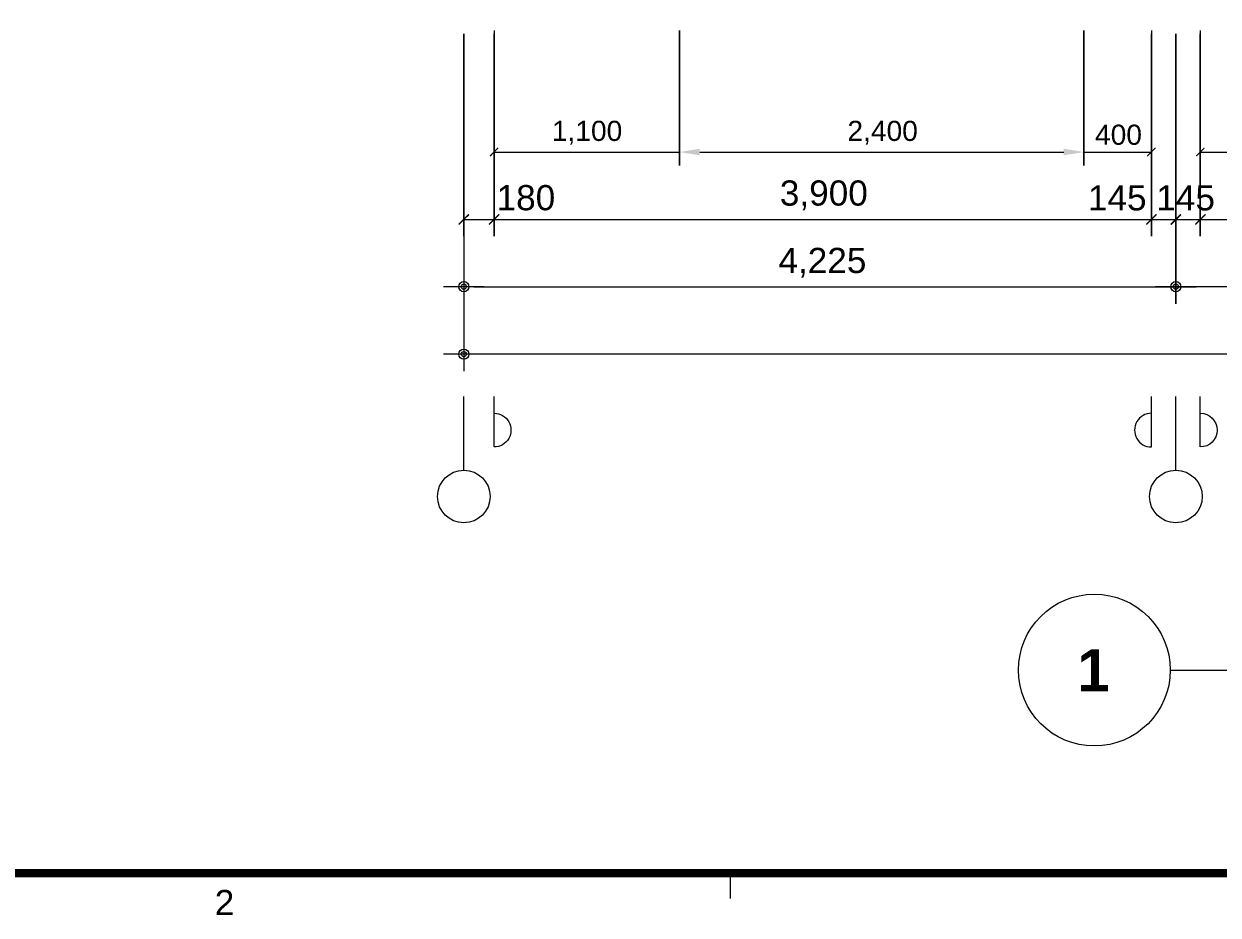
# Model space of a CAD drawing. Header units: millimetres. Extents: x 906 to 41302, y 848 to 28850.
# Drawn here: x 8934 to 16020, y 850 to 6137 of the extents above; entities that cross this region are included whole.
import ezdxf

# ---------------------------------------------------------------- set-up
doc = ezdxf.new("R2010")
doc.units = ezdxf.units.MM
for name, color, linetype in [('PDF_0', 7, 'Continuous'), ('PDF_A-ANNO-TITL', 7, 'Continuous'), ('PDF_A-ST-AXIS-DIM', 7, 'Continuous'), ('PDF_X-FORM(동탄)$G-BORD-FORM', 7, 'Continuous'), ('PDF_문자', 7, 'Continuous')]:
    doc.layers.add(name, color=color, linetype=linetype)
doc.styles.add('PDF Arial', font='arial.ttf')
doc.styles.add('PDF Arial Bold', font='arialbd.ttf')

msp = doc.modelspace()

# ---------------------------------------------------------------- linework, layer by layer
at = {"layer": 'PDF_0', "lineweight": 13}
for points in [[(11665, 4577.3), (11424.7, 4577.3)], [(11665, 4177.2), (11424.7, 4177.2)]]:
    msp.add_lwpolyline(points, dxfattribs=at)
msp.add_lwpolyline([(15889.8, 4577.3), (15649.6, 4577.3)], close=True, dxfattribs=at)
for centre, radius in [((11544.8, 4577.8), 30.2), ((15769.7, 4577.8), 30.2), ((15769.7, 4577.8), 30.2), ((11544.8, 4577.8), 15.3), ((15769.7, 4577.8), 15.3), ((15769.7, 4577.8), 15.3), ((11544.8, 4177.8), 30.2), ((11544.8, 4177.8), 15.3)]:
    msp.add_circle(centre, radius, dxfattribs=at)
at = {"layer": 'PDF_0', "transparency": 33554559}
for points in [[(11746.4, 5403.9), (11703.1, 5349.9), (11697.8, 5355.2)], [(11750.7, 5398.6), (11746.4, 5403.9), (11703.1, 5349.9)], [(15597.7, 5355.2), (15603, 5349.9), (15646.4, 5403.9)], [(15603, 5349.9), (15646.4, 5403.9), (15650.6, 5398.6)], [(15936.4, 5403.9), (15893, 5349.9), (15887.7, 5355.2)], [(15940.6, 5398.6), (15936.4, 5403.9), (15893, 5349.9)], [(11570.8, 5010.2), (11517.8, 4943.5), (11511.5, 4949.8)], [(11578.2, 5003.8), (11570.8, 5010.2), (11517.8, 4943.5)], [(11691.4, 4949.8), (11697.8, 4943.5), (11751.7, 5010.2)], [(11751.7, 5010.2), (11697.8, 4943.5), (11691.4, 4949.8)], [(11697.8, 4943.5), (11751.7, 5010.2), (11758.1, 5003.8)], [(11758.1, 5003.8), (11751.7, 5010.2), (11697.8, 4943.5)], [(15591.4, 4949.8), (15597.7, 4943.5), (15651.7, 5010.2)], [(15651.7, 5010.2), (15597.7, 4943.5), (15591.4, 4949.8)], [(15597.7, 4943.5), (15651.7, 5010.2), (15658.1, 5003.8)], [(15658.1, 5003.8), (15651.7, 5010.2), (15597.7, 4943.5)], [(15736.4, 4949.8), (15742.7, 4943.5), (15796.7, 5010.2)], [(15796.7, 5010.2), (15742.7, 4943.5), (15736.4, 4949.8)], [(15742.7, 4943.5), (15796.7, 5010.2), (15803, 5003.8)], [(15803, 5003.8), (15796.7, 5010.2), (15742.7, 4943.5)], [(15881.4, 4949.8), (15887.7, 4943.5), (15941.7, 5010.2)], [(15941.7, 5010.2), (15887.7, 4943.5), (15881.4, 4949.8)], [(15887.7, 4943.5), (15941.7, 5010.2), (15948, 5003.8)], [(15948, 5003.8), (15941.7, 5010.2), (15887.7, 4943.5)]]:
    msp.add_solid(points, dxfattribs=at)
at = {"layer": 'PDF_A-ANNO-TITL', "lineweight": 13}
msp.add_lwpolyline([(15735.3, 2302.9), (22513.9, 2302.9)], dxfattribs=at)
msp.add_circle((15286, 2303.5), 450.3, dxfattribs=at)
at = {"layer": 'PDF_A-ST-AXIS-DIM', "lineweight": 13}
for points in [[(11724.2, 6097.1), (11724.2, 5297)], [(15624.2, 6097.1), (15624.2, 5297)], [(15914.2, 6097.1), (15914.2, 5297)], [(11544.3, 4876.8), (11544.3, 6077), (11544.3, 4076.7)], [(11544.3, 6077), (11544.3, 4476.8)], [(11724.2, 5376.3), (12824.9, 5376.3)], [(12944.5, 5376.3), (15104.5, 5376.3)], [(15224.1, 5376.3), (15624.2, 5376.3)], [(15914.2, 5376.3), (16514.2, 5376.3)], [(11544.3, 4976.3), (11724.2, 4976.3), (15624.2, 4976.3), (15769.2, 4976.3), (15914.2, 4976.3), (20414.2, 4976.3), (20474.5, 4976.3), (20534.9, 4976.3), (23534.2, 4976.3), (23474.9, 4976.3)], [(11604.6, 4577.3), (15709.9, 4577.3)], [(20414.2, 4577.3), (15829.5, 4577.3)], [(26774.8, 4177.2), (11604.6, 4177.2)], [(11544.3, 3489.3), (11544.3, 3926.4)], [(15769.2, 3489.3), (15769.2, 3926.4)]]:
    msp.add_lwpolyline(points, dxfattribs=at)
for points in [[(12824.9, 5297), (12824.9, 6097.1)], [(15224.1, 5297), (15224.1, 6097.1)], [(11724.2, 4876.8), (11724.2, 6077)], [(15624.2, 4876.8), (15624.2, 6077)], [(15769.2, 4476.8), (15769.2, 6077), (15769.2, 4876.8), (15769.2, 6077)], [(15914.2, 4876.8), (15914.2, 6077)]]:
    msp.add_lwpolyline(points, close=True, dxfattribs=at)
for points in [[(11724.8, 3826.9, -1), (11724.2, 3626.9), (11724.2, 3926.4)], [(15624.7, 3826.9, 1), (15624.2, 3626.9), (15624.2, 3926.4)], [(15914.7, 3826.9, -1), (15914.2, 3626.9), (15914.2, 3926.4)]]:
    msp.add_lwpolyline(points, format="xyb", dxfattribs=at)
for centre in [(11544.8, 3333.2), (15769.7, 3333.2)]:
    msp.add_circle(centre, 156.1, dxfattribs=at)
at = {"layer": 'PDF_A-ST-AXIS-DIM', "transparency": 33554559}
for points in [[(12944.5, 5396.4), (12944.5, 5357.3), (12824.9, 5376.3)], [(15104.5, 5396.4), (15104.5, 5357.3), (15224.1, 5376.3)]]:
    msp.add_solid(points, dxfattribs=at)
at = {"layer": 'PDF_X-FORM(동탄)$G-BORD-FORM', "lineweight": 0, "const_width": 49.7}
msp.add_lwpolyline([(1124.5, 1099.1), (41024.7, 1099.1), (41024.7, 28598.8), (1124.5, 28598.8)], close=True, dxfattribs=at)
at = {"layer": 'PDF_X-FORM(동탄)$G-BORD-FORM', "lineweight": 13}
msp.add_lwpolyline([(13124.4, 1099.6), (13124.4, 949.3)], dxfattribs=at)

# ---------------------------------------------------------------- texts
at = {"layer": 'PDF_문자', "attachment_point": 7}
for s, insert, char_height, style in [('1,100', (12067.1, 5420.1), 119.51, 'PDF Arial'), ('2,400', (13820.8, 5420.1), 119.51, 'PDF Arial'), ('400', (15289.8, 5417.9), 119.51, 'PDF Arial'), ('180', (11739, 5029.1), 149.38, 'PDF Arial'), ('3,900', (13419.7, 5031), 149.38, 'PDF Arial'), ('145 145', (15247.4, 5028), 149.38, 'PDF Arial'), ('4,225', (13411.2, 4631), 149.38, 'PDF Arial'), ('1', (15183.9, 2178.1), 249, 'PDF Arial Bold'), ('2', (10066.9, 849.8), 149.4, 'PDF Arial')]:
    msp.add_mtext(s, dxfattribs=dict(at, insert=insert, char_height=char_height, style=style))

doc.saveas('drawing.dxf')
